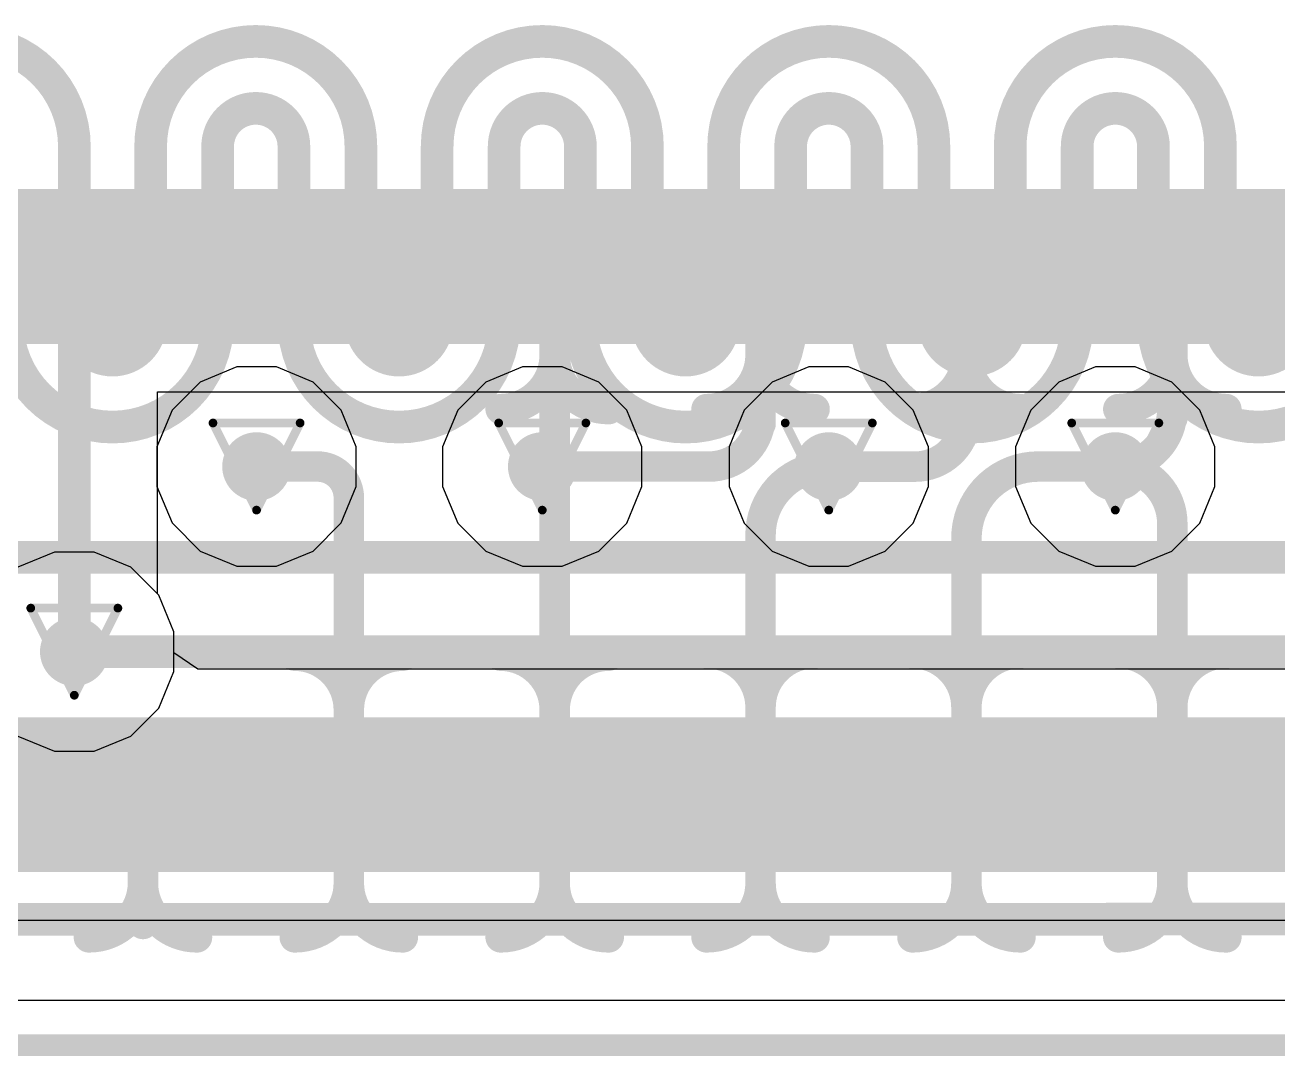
# Model space of a CAD drawing. Header units: inches. Extents: x -5 to 234, y -4 to 104.
# Drawn here: x 61.01 to 68.32, y -3.56 to 2.45 of the extents above; entities that cross this region are included whole.
import ezdxf

# ---------------------------------------------------------------- set-up
doc = ezdxf.new("R2010")
doc.units = ezdxf.units.IN
for name, color, linetype in [('Board Outline', 216, 'Continuous'), ('Bottom Layer', 5, 'Continuous'), ('Drill Drawing', 1, 'Continuous'), ('GND', 16, 'Continuous'), ('POWER', 76, 'Continuous'), ('Top Layer', 1, 'Continuous'), ('Top Solder', 216, 'Continuous'), ('Via Holes', 16, 'Continuous')]:
    doc.layers.add(name, color=color, linetype=linetype)

# ---------------------------------------------------------------- blocks, each defined once
blk = doc.blocks.new('DF40C_100DS_0_4V_51__13')
at = {"layer": 'Top Layer'}
for points in [[(-10.10000012, 0.35000057), (-9.900000519999999, 0.35000057), (-9.900000519999999, -0.35000057), (-10.10000012, -0.35000057)], [(-9.69999838, 0.34999803), (-9.49999878, 0.34999803), (-9.49999878, -0.35000311), (-9.69999838, -0.35000311)], [(-9.30000172, 0.35000057), (-9.100002120000001, 0.35000057), (-9.100002120000001, -0.35000057), (-9.30000172, -0.35000057)], [(-8.90000252, 0.34999803), (-8.70000292, 0.34999803), (-8.70000292, -0.35000311), (-8.90000252, -0.35000311)], [(-8.500000779999999, 0.35000057), (-8.300001179999999, 0.35000057), (-8.300001179999999, -0.35000057), (-8.500000779999999, -0.35000057)], [(-8.100001579999999, 0.35000057), (-7.90000198, 0.35000057), (-7.90000198, -0.35000057), (-8.100001579999999, -0.35000057)], [(-7.69999984, 0.35000057), (-7.50000024, 0.35000057), (-7.50000024, -0.35000057), (-7.69999984, -0.35000057)], [(-7.300000639999999, 0.35000057), (-7.10000104, 0.35000057), (-7.10000104, -0.35000057), (-7.300000639999999, -0.35000057)], [(-6.90000144, 0.35000057), (-6.70000184, 0.35000057), (-6.70000184, -0.35000057), (-6.90000144, -0.35000057)], [(-6.4999997, 0.35000057), (-6.300000099999999, 0.35000057), (-6.300000099999999, -0.35000057), (-6.4999997, -0.35000057)], [(-6.100000499999999, 0.35000057), (-5.900000899999999, 0.35000057), (-5.900000899999999, -0.35000057), (-6.100000499999999, -0.35000057)], [(-5.7000013, 0.35000057), (-5.500001699999999, 0.35000057), (-5.500001699999999, -0.35000057), (-5.7000013, -0.35000057)], [(-5.29999956, 0.35000057), (-5.09999996, 0.35000057), (-5.09999996, -0.35000057), (-5.29999956, -0.35000057)], [(-4.9000029, 0.35000057), (-4.7000033, 0.35000057), (-4.7000033, -0.35000057), (-4.9000029, -0.35000057)], [(-4.49999862, 0.35000057), (-4.29999902, 0.35000057), (-4.29999902, -0.35000057), (-4.49999862, -0.35000057)], [(-4.09999688, 0.34999803), (-3.89999728, 0.34999803), (-3.89999728, -0.35000311), (-4.09999688, -0.35000311)], [(-3.69999768, 0.35000057), (-3.49999808, 0.35000057), (-3.49999808, -0.35000057), (-3.69999768, -0.35000057)], [(-3.300001019999999, 0.35000057), (-3.10000142, 0.35000057), (-3.10000142, -0.35000057), (-3.300001019999999, -0.35000057)], [(-10.10000012, -2.72999835), (-9.900000519999999, -2.72999835), (-9.900000519999999, -3.42999949), (-10.10000012, -3.42999949)], [(-9.69999838, -2.72999581), (-9.49999878, -2.72999581), (-9.49999878, -3.42999695), (-9.69999838, -3.42999695)], [(-9.30000172, -2.72999835), (-9.100002120000001, -2.72999835), (-9.100002120000001, -3.42999949), (-9.30000172, -3.42999949)], [(-8.90000252, -2.72999581), (-8.70000292, -2.72999581), (-8.70000292, -3.42999695), (-8.90000252, -3.42999695)], [(-8.500000779999999, -2.72999835), (-8.300001179999999, -2.72999835), (-8.300001179999999, -3.42999949), (-8.500000779999999, -3.42999949)], [(-8.09999904, -2.72999835), (-7.89999944, -2.72999835), (-7.89999944, -3.42999949), (-8.09999904, -3.42999949)], [(-7.69999984, -2.72999835), (-7.50000024, -2.72999835), (-7.50000024, -3.42999949), (-7.69999984, -3.42999949)], [(-7.299998099999999, -2.72999835), (-7.099998499999999, -2.72999835), (-7.099998499999999, -3.42999949), (-7.299998099999999, -3.42999949)], [(-6.900003979999999, -2.72999835), (-6.70000438, -2.72999835), (-6.70000438, -3.42999949), (-6.900003979999999, -3.42999949)], [(-6.50000224, -2.72999835), (-6.30000264, -2.72999835), (-6.30000264, -3.42999949), (-6.50000224, -3.42999949)], [(-6.099995419999999, -2.72999835), (-5.89999582, -2.72999835), (-5.89999582, -3.42999949), (-6.099995419999999, -3.42999949)], [(-5.7000013, -2.72999835), (-5.500001699999999, -2.72999835), (-5.500001699999999, -3.42999949), (-5.7000013, -3.42999949)], [(-5.29999448, -2.72999835), (-5.09999488, -2.72999835), (-5.09999488, -3.42999949), (-5.29999448, -3.42999949)], [(-4.90000036, -2.72999835), (-4.700000759999999, -2.72999835), (-4.700000759999999, -3.42999949), (-4.90000036, -3.42999949)], [(-4.50000116, -2.72999835), (-4.30000156, -2.72999835), (-4.30000156, -3.42999949), (-4.50000116, -3.42999949)], [(-4.09999688, -2.72999581), (-3.89999728, -2.72999581), (-3.89999728, -3.42999695), (-4.09999688, -3.42999695)], [(-3.70000022, -2.72999835), (-3.50000062, -2.72999835), (-3.50000062, -3.42999949), (-3.70000022, -3.42999949)], [(-3.300001019999999, -2.72999835), (-3.10000142, -2.72999835), (-3.10000142, -3.42999949), (-3.300001019999999, -3.42999949)]]:
    blk.add_hatch(color=1, dxfattribs=at).paths.add_polyline_path(points)
at = {"layer": 'Top Solder'}
for points in [[(-10.60159932, 0.45160057), (-10.19839972, 0.45160057), (-10.19839972, -0.45160057), (-10.60159932, -0.45160057)], [(-10.20160012, 0.45160057), (-9.79840052, 0.45160057), (-9.79840052, -0.45160057), (-10.20160012, -0.45160057)], [(-9.80159838, 0.4515980299999999), (-9.398398779999999, 0.4515980299999999), (-9.398398779999999, -0.45160311), (-9.80159838, -0.45160311)], [(-9.40160172, 0.45160057), (-8.99840212, 0.45160057), (-8.99840212, -0.45160057), (-9.40160172, -0.45160057)], [(-9.001602519999999, 0.4515980299999999), (-8.59840292, 0.4515980299999999), (-8.59840292, -0.45160311), (-9.001602519999999, -0.45160311)], [(-8.60160078, 0.45160057), (-8.19840118, 0.45160057), (-8.19840118, -0.45160057), (-8.60160078, -0.45160057)], [(-8.20160158, 0.45160057), (-7.79840198, 0.45160057), (-7.79840198, -0.45160057), (-8.20160158, -0.45160057)], [(-7.80159984, 0.45160057), (-7.39840024, 0.45160057), (-7.39840024, -0.45160057), (-7.80159984, -0.45160057)], [(-7.401600639999999, 0.45160057), (-6.998401039999999, 0.45160057), (-6.998401039999999, -0.45160057), (-7.401600639999999, -0.45160057)], [(-7.00160144, 0.45160057), (-6.598401839999999, 0.45160057), (-6.598401839999999, -0.45160057), (-7.00160144, -0.45160057)], [(-6.6015997, 0.45160057), (-6.1984001, 0.45160057), (-6.1984001, -0.45160057), (-6.6015997, -0.45160057)], [(-6.2016005, 0.45160057), (-5.7984009, 0.45160057), (-5.7984009, -0.45160057), (-6.2016005, -0.45160057)], [(-5.8016013, 0.45160057), (-5.398401699999999, 0.45160057), (-5.398401699999999, -0.45160057), (-5.8016013, -0.45160057)], [(-5.401599559999999, 0.45160057), (-4.99839996, 0.45160057), (-4.99839996, -0.45160057), (-5.401599559999999, -0.45160057)], [(-5.001602899999999, 0.45160057), (-4.598403299999999, 0.45160057), (-4.598403299999999, -0.45160057), (-5.001602899999999, -0.45160057)], [(-4.60159862, 0.45160057), (-4.19839902, 0.45160057), (-4.19839902, -0.45160057), (-4.60159862, -0.45160057)], [(-4.201596879999999, 0.4515980299999999), (-3.79839728, 0.4515980299999999), (-3.79839728, -0.45160311), (-4.201596879999999, -0.45160311)], [(-3.80159768, 0.45160057), (-3.39839808, 0.45160057), (-3.39839808, -0.45160057), (-3.80159768, -0.45160057)], [(-3.40160102, 0.45160057), (-2.99840142, 0.45160057), (-2.99840142, -0.45160057), (-3.40160102, -0.45160057)], [(-3.00159928, 0.45160057), (-2.59839968, 0.45160057), (-2.59839968, -0.45160057), (-3.00159928, -0.45160057)], [(-10.60159678, -2.62839581), (-10.19839718, -2.62839581), (-10.19839718, -3.53159695), (-10.60159678, -3.53159695)], [(-10.20160012, -2.62839835), (-9.79840052, -2.62839835), (-9.79840052, -3.53159949), (-10.20160012, -3.53159949)], [(-9.80159838, -2.62839581), (-9.398398779999999, -2.62839581), (-9.398398779999999, -3.53159695), (-9.80159838, -3.53159695)], [(-9.40160172, -2.62839835), (-8.99840212, -2.62839835), (-8.99840212, -3.53159949), (-9.40160172, -3.53159949)], [(-9.001602519999999, -2.62839581), (-8.59840292, -2.62839581), (-8.59840292, -3.53159695), (-9.001602519999999, -3.53159695)], [(-8.60160078, -2.62839835), (-8.19840118, -2.62839835), (-8.19840118, -3.53159949), (-8.60160078, -3.53159949)], [(-8.20159904, -2.62839835), (-7.79839944, -2.62839835), (-7.79839944, -3.53159949), (-8.20159904, -3.53159949)], [(-7.80159984, -2.62839835), (-7.39840024, -2.62839835), (-7.39840024, -3.53159949), (-7.80159984, -3.53159949)], [(-7.401598099999999, -2.62839835), (-6.9983985, -2.62839835), (-6.9983985, -3.53159949), (-7.401598099999999, -3.53159949)], [(-7.00160398, -2.62839835), (-6.59840438, -2.62839835), (-6.59840438, -3.53159949), (-7.00160398, -3.53159949)], [(-6.60160224, -2.62839835), (-6.198402639999999, -2.62839835), (-6.198402639999999, -3.53159949), (-6.60160224, -3.53159949)], [(-6.201595419999999, -2.62839835), (-5.79839582, -2.62839835), (-5.79839582, -3.53159949), (-6.201595419999999, -3.53159949)], [(-5.8016013, -2.62839835), (-5.398401699999999, -2.62839835), (-5.398401699999999, -3.53159949), (-5.8016013, -3.53159949)], [(-5.40159448, -2.62839835), (-4.998394879999999, -2.62839835), (-4.998394879999999, -3.53159949), (-5.40159448, -3.53159949)], [(-5.001600359999999, -2.62839835), (-4.59840076, -2.62839835), (-4.59840076, -3.53159949), (-5.001600359999999, -3.53159949)], [(-4.60160116, -2.62839835), (-4.19840156, -2.62839835), (-4.19840156, -3.53159949), (-4.60160116, -3.53159949)], [(-4.201596879999999, -2.62839581), (-3.79839728, -2.62839581), (-3.79839728, -3.53159695), (-4.201596879999999, -3.53159695)], [(-3.80160022, -2.62839835), (-3.39840062, -2.62839835), (-3.39840062, -3.53159949), (-3.80160022, -3.53159949)], [(-3.40160102, -2.62839835), (-2.99840142, -2.62839835), (-2.99840142, -3.53159949), (-3.40160102, -3.53159949)], [(-3.00159928, -2.62839835), (-2.59839968, -2.62839835), (-2.59839968, -3.53159949), (-3.00159928, -3.53159949)]]:
    blk.add_hatch(color=216, dxfattribs=at).paths.add_polyline_path(points)

msp = doc.modelspace()

# ---------------------------------------------------------------- hatches: boundary and pattern name
at = {"layer": 'Bottom Layer'}
h = msp.add_hatch(color=5, dxfattribs=at)
edge = h.paths.add_edge_path()
edge.add_arc((62.36206221999999, -0.12695682), 0.1999996, 0, 360)
h = msp.add_hatch(color=5, dxfattribs=at)
edge = h.paths.add_edge_path()
edge.add_arc((64.0275834, -0.12700254), 0.1999996, 0, 360)
h = msp.add_hatch(color=5, dxfattribs=at)
edge = h.paths.add_edge_path()
edge.add_arc((65.69759275999999, -0.12700254), 0.1999996, 0, 360)
h = msp.add_hatch(color=5, dxfattribs=at)
edge = h.paths.add_edge_path()
edge.add_arc((67.36760212, -0.12700254), 0.1999996, 0, 360)
h = msp.add_hatch(color=5, dxfattribs=at)
edge = h.paths.add_edge_path()
edge.add_arc((61.29991803999999, -1.20635522), 0.1999996, 0, 360)
at = {"layer": 'GND'}
h = msp.add_hatch(color=16, dxfattribs=at)
edge = h.paths.add_edge_path()
edge.add_arc((62.36206221999999, -0.12695682), 0.1999996, 0, 360)
h = msp.add_hatch(color=16, dxfattribs=at)
edge = h.paths.add_edge_path()
edge.add_arc((64.0275834, -0.12700254), 0.1999996, 0, 360)
h = msp.add_hatch(color=16, dxfattribs=at)
edge = h.paths.add_edge_path()
edge.add_arc((65.69759275999999, -0.12700254), 0.1999996, 0, 360)
h = msp.add_hatch(color=16, dxfattribs=at)
edge = h.paths.add_edge_path()
edge.add_arc((67.36760212, -0.12700254), 0.1999996, 0, 360)
h = msp.add_hatch(color=16, dxfattribs=at)
edge = h.paths.add_edge_path()
edge.add_arc((61.29991803999999, -1.20635522), 0.1999996, 0, 360)
at = {"layer": 'POWER'}
h = msp.add_hatch(color=76, dxfattribs=at)
edge = h.paths.add_edge_path()
edge.add_arc((62.36206221999999, -0.12695682), 0.1999996, 0, 360)
h = msp.add_hatch(color=76, dxfattribs=at)
edge = h.paths.add_edge_path()
edge.add_arc((64.0275834, -0.12700254), 0.1999996, 0, 360)
h = msp.add_hatch(color=76, dxfattribs=at)
edge = h.paths.add_edge_path()
edge.add_arc((65.69759275999999, -0.12700254), 0.1999996, 0, 360)
h = msp.add_hatch(color=76, dxfattribs=at)
edge = h.paths.add_edge_path()
edge.add_arc((67.36760212, -0.12700254), 0.1999996, 0, 360)
h = msp.add_hatch(color=76, dxfattribs=at)
edge = h.paths.add_edge_path()
edge.add_arc((61.29991803999999, -1.20635522), 0.1999996, 0, 360)
at = {"layer": 'Top Layer'}
h = msp.add_hatch(color=1, dxfattribs=at)
edge = h.paths.add_edge_path()
edge.add_arc((62.36206221999999, -0.12695682), 0.1999996, 0, 360)
h = msp.add_hatch(color=1, dxfattribs=at)
edge = h.paths.add_edge_path()
edge.add_arc((64.0275834, -0.12700254), 0.1999996, 0, 360)
h = msp.add_hatch(color=1, dxfattribs=at)
edge = h.paths.add_edge_path()
edge.add_arc((65.69759275999999, -0.12700254), 0.1999996, 0, 360)
h = msp.add_hatch(color=1, dxfattribs=at)
edge = h.paths.add_edge_path()
edge.add_arc((67.36760212, -0.12700254), 0.1999996, 0, 360)
h = msp.add_hatch(color=1, dxfattribs=at)
edge = h.paths.add_edge_path()
edge.add_arc((61.29991803999999, -1.20635522), 0.1999996, 0, 360)
at = {"layer": 'Via Holes'}
h = msp.add_hatch(color=7, dxfattribs=at)
edge = h.paths.add_edge_path()
edge.add_arc((62.36206221999999, -0.12695682), 0.0999998, 0, 360)
h = msp.add_hatch(color=7, dxfattribs=at)
edge = h.paths.add_edge_path()
edge.add_arc((64.0275834, -0.12700254), 0.0999998, 0, 360)
h = msp.add_hatch(color=7, dxfattribs=at)
edge = h.paths.add_edge_path()
edge.add_arc((65.69759275999999, -0.12700254), 0.0999998, 0, 360)
h = msp.add_hatch(color=7, dxfattribs=at)
edge = h.paths.add_edge_path()
edge.add_arc((67.36760212, -0.12700254), 0.0999998, 0, 360)
h = msp.add_hatch(color=7, dxfattribs=at)
edge = h.paths.add_edge_path()
edge.add_arc((61.29991803999999, -1.20635522), 0.0999998, 0, 360)

# ---------------------------------------------------------------- linework, layer by layer
at = {"layer": 'Board Outline', "const_width": 0.127}
msp.add_lwpolyline([(-0.4520183999999999, -3.5000438), (88.4519821, -3.5000438)], dxfattribs=at)
at = {"layer": 'Bottom Layer', "const_width": 0.1905}
for points in [[(60.07481254, 1.73925992, -0.9999999999999999), (61.3003219, 1.73925992)], [(61.7448219, 1.73925992, -0.9999999999999999), (62.97033125999999, 1.73925992)], [(63.41483126, 1.73925992, -0.9999999999999999), (64.64034061999999, 1.73925992)], [(65.08484062, 1.73925992, -0.9999999999999999), (66.31034998, 1.73925992)], [(66.75484997999999, 1.73925992, -0.9999999999999999), (67.98035934, 1.73925992)], [(62.13532658, 1.73925992, -0.9999999999999999), (62.57982658, 1.73925992)], [(63.80533594, 1.73925992, -0.9999999999999999), (64.24983594, 1.73925992)], [(65.4753453, 1.73925992, -0.9999999999999999), (65.9198453, 1.73925992)], [(67.14535466, 1.73925992, -0.9999999999999999), (67.58985466, 1.73925992)], [(62.13532658, 0.71591678, -0.9999999999999999), (60.90981721999999, 0.71591678)], [(61.7448219, 0.71591678, -0.9999999999999999), (61.3003219, 0.71591678)], [(63.80533594, 0.71591678, -0.9999999999999999), (62.57982658, 0.71591678)], [(63.41483126, 0.71591678, -0.9999999999999999), (62.97033125999999, 0.71591678)], [(65.4753453, 0.71591678, -0.9999999999999999), (64.24983594, 0.71591678)], [(65.08484062, 0.71591678, -0.9999999999999999), (64.64034061999999, 0.71591678)], [(67.14535466, 0.71591678, -0.9999999999999999), (65.9198453, 0.71591678)], [(66.75484997999999, 0.71591678, -0.9999999999999999), (66.31034998, 0.71591678)], [(68.81536401999999, 0.71591678, -0.9999999999999999), (67.58985466, 0.71591678)], [(68.42485934, 0.71591678, -0.9999999999999999), (67.98035934, 0.71591678)]]:
    msp.add_lwpolyline(points, format="xyb", dxfattribs=at)
at = {"layer": 'Bottom Layer'}
for points, const_width in [([(61.3003219, 0.71591678), (61.3003219, 1.73925992)], 0.1905), ([(61.7448219, 0.71591678), (61.7448219, 1.73925992)], 0.1905), ([(62.13532658, 0.71591678), (62.13532658, 1.73925992)], 0.1905), ([(62.57982658, 0.71591678), (62.57982658, 1.73925992)], 0.1905), ([(62.97033125999999, 0.71591678), (62.97033125999999, 1.73925992)], 0.1905), ([(63.41483126, 0.71591678), (63.41483126, 1.73925992)], 0.1905), ([(63.80533594, 0.71591678), (63.80533594, 1.73925992)], 0.1905), ([(64.24983594, 0.71591678), (64.24983594, 1.73925992)], 0.1905), ([(64.64034061999999, 0.71591678), (64.64034061999999, 1.73925992)], 0.1905), ([(65.08484062, 0.71591678), (65.08484062, 1.73925992)], 0.1905), ([(65.4753453, 0.71591678), (65.4753453, 1.73925992)], 0.1905), ([(65.9198453, 0.71591678), (65.9198453, 1.73925992)], 0.1905), ([(66.31034998, 0.71591678), (66.31034998, 1.73925992)], 0.1905), ([(66.75484997999999, 0.71591678), (66.75484997999999, 1.73925992)], 0.1905), ([(67.14535466, 0.71591678), (67.14535466, 1.73925992)], 0.1905), ([(67.58985466, 0.71591678), (67.58985466, 1.73925992)], 0.1905), ([(67.98035934, 0.71591678), (67.98035934, 1.73925992)], 0.1905), ([(60.1213174, -0.6559346799999999), (77.78324549999999, -0.6559346799999999)], 0.18999962), ([(61.29991803999999, -1.20635522), (61.29992058, -1.20635268)], 0.18999962), ([(61.29992058, -1.20635268), (77.73409142, -1.20635268)], 0.18999962), ([(60.82910871999999, -2.37709964), (80.04775202, -2.37243874)], 0.1905), ([(56.84258887999999, -2.7685619), (80.04784854, -2.76293834)], 0.1905)]:
    msp.add_lwpolyline(points, dxfattribs=dict(at, const_width=const_width))
for points, const_width in [([(61.2526969, 1.73925992, 1), (61.3479469, 1.73925992, 1)], 0.09525), ([(61.2526969, 1.73925992, 1), (61.3479469, 1.73925992, 1)], 0.09525), ([(61.69719689999999, 1.73925992, 1), (61.7924469, 1.73925992, 1)], 0.09525), ([(61.69719689999999, 1.73925992, 1), (61.7924469, 1.73925992, 1)], 0.09525), ([(62.08770158, 1.73925992, 1), (62.18295157999999, 1.73925992, 1)], 0.09525), ([(62.08770158, 1.73925992, 1), (62.18295157999999, 1.73925992, 1)], 0.09525), ([(62.53220158, 1.73925992, 1), (62.62745157999999, 1.73925992, 1)], 0.09525), ([(62.53220158, 1.73925992, 1), (62.62745157999999, 1.73925992, 1)], 0.09525), ([(62.92270625999999, 1.73925992, 1), (63.01795626, 1.73925992, 1)], 0.09525), ([(62.92270625999999, 1.73925992, 1), (63.01795626, 1.73925992, 1)], 0.09525), ([(63.36720626, 1.73925992, 1), (63.46245626, 1.73925992, 1)], 0.09525), ([(63.36720626, 1.73925992, 1), (63.46245626, 1.73925992, 1)], 0.09525), ([(63.75771094, 1.73925992, 1), (63.85296094, 1.73925992, 1)], 0.09525), ([(63.75771094, 1.73925992, 1), (63.85296094, 1.73925992, 1)], 0.09525), ([(64.20221094, 1.73925992, 1), (64.29746094, 1.73925992, 1)], 0.09525), ([(64.20221094, 1.73925992, 1), (64.29746094, 1.73925992, 1)], 0.09525), ([(64.59271561999999, 1.73925992, 1), (64.68796562, 1.73925992, 1)], 0.09525), ([(64.59271561999999, 1.73925992, 1), (64.68796562, 1.73925992, 1)], 0.09525), ([(65.03721562, 1.73925992, 1), (65.13246561999999, 1.73925992, 1)], 0.09525), ([(65.03721562, 1.73925992, 1), (65.13246561999999, 1.73925992, 1)], 0.09525), ([(65.42772029999999, 1.73925992, 1), (65.5229703, 1.73925992, 1)], 0.09525), ([(65.42772029999999, 1.73925992, 1), (65.5229703, 1.73925992, 1)], 0.09525), ([(65.8722203, 1.73925992, 1), (65.9674703, 1.73925992, 1)], 0.09525), ([(65.8722203, 1.73925992, 1), (65.9674703, 1.73925992, 1)], 0.09525), ([(66.26272498, 1.73925992, 1), (66.35797498, 1.73925992, 1)], 0.09525), ([(66.26272498, 1.73925992, 1), (66.35797498, 1.73925992, 1)], 0.09525), ([(66.70722497999999, 1.73925992, 1), (66.80247498, 1.73925992, 1)], 0.09525), ([(66.70722497999999, 1.73925992, 1), (66.80247498, 1.73925992, 1)], 0.09525), ([(67.09772966, 1.73925992, 1), (67.19297965999999, 1.73925992, 1)], 0.09525), ([(67.09772966, 1.73925992, 1), (67.19297965999999, 1.73925992, 1)], 0.09525), ([(67.54222965999999, 1.73925992, 1), (67.63747966, 1.73925992, 1)], 0.09525), ([(67.54222965999999, 1.73925992, 1), (67.63747966, 1.73925992, 1)], 0.09525), ([(67.93273434, 1.73925992, 1), (68.02798433999999, 1.73925992, 1)], 0.09525), ([(67.93273434, 1.73925992, 1), (68.02798433999999, 1.73925992, 1)], 0.09525), ([(61.2526969, 0.71591678, 1), (61.3479469, 0.71591678, 1)], 0.09525), ([(61.2526969, 0.71591678, 1), (61.3479469, 0.71591678, 1)], 0.09525), ([(61.69719689999999, 0.71591678, 1), (61.7924469, 0.71591678, 1)], 0.09525), ([(61.69719689999999, 0.71591678, 1), (61.7924469, 0.71591678, 1)], 0.09525), ([(62.08770158, 0.71591678, 1), (62.18295157999999, 0.71591678, 1)], 0.09525), ([(62.08770158, 0.71591678, 1), (62.18295157999999, 0.71591678, 1)], 0.09525), ([(62.53220158, 0.71591678, 1), (62.62745157999999, 0.71591678, 1)], 0.09525), ([(62.53220158, 0.71591678, 1), (62.62745157999999, 0.71591678, 1)], 0.09525), ([(62.92270625999999, 0.71591678, 1), (63.01795626, 0.71591678, 1)], 0.09525), ([(62.92270625999999, 0.71591678, 1), (63.01795626, 0.71591678, 1)], 0.09525), ([(63.36720626, 0.71591678, 1), (63.46245626, 0.71591678, 1)], 0.09525), ([(63.36720626, 0.71591678, 1), (63.46245626, 0.71591678, 1)], 0.09525), ([(63.75771094, 0.71591678, 1), (63.85296094, 0.71591678, 1)], 0.09525), ([(63.75771094, 0.71591678, 1), (63.85296094, 0.71591678, 1)], 0.09525), ([(64.20221094, 0.71591678, 1), (64.29746094, 0.71591678, 1)], 0.09525), ([(64.20221094, 0.71591678, 1), (64.29746094, 0.71591678, 1)], 0.09525), ([(64.59271561999999, 0.71591678, 1), (64.68796562, 0.71591678, 1)], 0.09525), ([(64.59271561999999, 0.71591678, 1), (64.68796562, 0.71591678, 1)], 0.09525), ([(65.03721562, 0.71591678, 1), (65.13246561999999, 0.71591678, 1)], 0.09525), ([(65.03721562, 0.71591678, 1), (65.13246561999999, 0.71591678, 1)], 0.09525), ([(65.42772029999999, 0.71591678, 1), (65.5229703, 0.71591678, 1)], 0.09525), ([(65.42772029999999, 0.71591678, 1), (65.5229703, 0.71591678, 1)], 0.09525), ([(65.8722203, 0.71591678, 1), (65.9674703, 0.71591678, 1)], 0.09525), ([(65.8722203, 0.71591678, 1), (65.9674703, 0.71591678, 1)], 0.09525), ([(66.26272498, 0.71591678, 1), (66.35797498, 0.71591678, 1)], 0.09525), ([(66.26272498, 0.71591678, 1), (66.35797498, 0.71591678, 1)], 0.09525), ([(66.70722497999999, 0.71591678, 1), (66.80247498, 0.71591678, 1)], 0.09525), ([(66.70722497999999, 0.71591678, 1), (66.80247498, 0.71591678, 1)], 0.09525), ([(67.09772966, 0.71591678, 1), (67.19297965999999, 0.71591678, 1)], 0.09525), ([(67.09772966, 0.71591678, 1), (67.19297965999999, 0.71591678, 1)], 0.09525), ([(67.54222965999999, 0.71591678, 1), (67.63747966, 0.71591678, 1)], 0.09525), ([(67.54222965999999, 0.71591678, 1), (67.63747966, 0.71591678, 1)], 0.09525), ([(67.93273434, 0.71591678, 1), (68.02798433999999, 0.71591678, 1)], 0.09525), ([(67.93273434, 0.71591678, 1), (68.02798433999999, 0.71591678, 1)], 0.09525), ([(61.2524175, -1.20635522, 1), (61.34741858, -1.20635522, 1)], 0.09499854), ([(61.25242004, -1.20635268, 1), (61.34742112, -1.20635268, 1)], 0.09499854), ([(61.25242004, -1.20635268, 1), (61.34742112, -1.20635268, 1)], 0.09499854)]:
    msp.add_lwpolyline(points, format="xyb", close=True, dxfattribs=dict(at, const_width=const_width))
at = {"layer": 'Drill Drawing', "const_width": 0.0508}
for points in [[(62.10806222, 0.12704318), (62.61606222, 0.12704318)], [(62.10806222, 0.12704318), (62.36206221999999, -0.38095682)], [(62.36206221999999, -0.38095682), (62.61606222, 0.12704318)], [(63.7735834, 0.12699746), (64.2815834, 0.12699746)], [(63.7735834, 0.12699746), (64.0275834, -0.38100254)], [(64.0275834, -0.38100254), (64.2815834, 0.12699746)], [(65.44359276, 0.12699746), (65.95159276, 0.12699746)], [(65.44359276, 0.12699746), (65.69759275999999, -0.38100254)], [(65.69759275999999, -0.38100254), (65.95159276, 0.12699746)], [(67.11360212, 0.12699746), (67.62160211999999, 0.12699746)], [(67.11360212, 0.12699746), (67.36760212, -0.38100254)], [(67.36760212, -0.38100254), (67.62160211999999, 0.12699746)], [(61.04591804, -0.95235522), (61.55391804, -0.95235522)], [(61.04591804, -0.95235522), (61.29991803999999, -1.46035522)], [(61.29991803999999, -1.46035522), (61.55391804, -0.95235522)]]:
    msp.add_lwpolyline(points, dxfattribs=at)
at = {"layer": 'Drill Drawing', "const_width": 0.0254}
for points in [[(62.09536221999999, 0.12704318, 1), (62.12076221999999, 0.12704318, 1)], [(62.09536221999999, 0.12704318, 1), (62.12076221999999, 0.12704318, 1)], [(62.60336221999999, 0.12704318, 1), (62.62876221999999, 0.12704318, 1)], [(62.60336221999999, 0.12704318, 1), (62.62876221999999, 0.12704318, 1)], [(63.7608834, 0.12699746, 1), (63.78628339999999, 0.12699746, 1)], [(63.7608834, 0.12699746, 1), (63.78628339999999, 0.12699746, 1)], [(64.26888339999999, 0.12699746, 1), (64.2942834, 0.12699746, 1)], [(64.26888339999999, 0.12699746, 1), (64.2942834, 0.12699746, 1)], [(65.43089275999999, 0.12699746, 1), (65.45629276, 0.12699746, 1)], [(65.43089275999999, 0.12699746, 1), (65.45629276, 0.12699746, 1)], [(65.93889275999999, 0.12699746, 1), (65.96429276, 0.12699746, 1)], [(65.93889275999999, 0.12699746, 1), (65.96429276, 0.12699746, 1)], [(67.10090212, 0.12699746, 1), (67.12630212, 0.12699746, 1)], [(67.10090212, 0.12699746, 1), (67.12630212, 0.12699746, 1)], [(67.60890212, 0.12699746, 1), (67.63430212, 0.12699746, 1)], [(67.60890212, 0.12699746, 1), (67.63430212, 0.12699746, 1)], [(62.34936222, -0.38095682, 1), (62.37476221999999, -0.38095682, 1)], [(62.34936222, -0.38095682, 1), (62.37476221999999, -0.38095682, 1)], [(64.0148834, -0.38100254, 1), (64.04028339999999, -0.38100254, 1)], [(64.0148834, -0.38100254, 1), (64.04028339999999, -0.38100254, 1)], [(65.68489276, -0.38100254, 1), (65.71029276, -0.38100254, 1)], [(65.68489276, -0.38100254, 1), (65.71029276, -0.38100254, 1)], [(67.35490211999999, -0.38100254, 1), (67.38030212, -0.38100254, 1)], [(67.35490211999999, -0.38100254, 1), (67.38030212, -0.38100254, 1)], [(61.03321803999999, -0.95235522, 1), (61.05861804, -0.95235522, 1)], [(61.03321803999999, -0.95235522, 1), (61.05861804, -0.95235522, 1)], [(61.54121804, -0.95235522, 1), (61.56661804, -0.95235522, 1)], [(61.54121804, -0.95235522, 1), (61.56661804, -0.95235522, 1)], [(61.28721804, -1.46035522, 1), (61.31261804, -1.46035522, 1)], [(61.28721804, -1.46035522, 1), (61.31261804, -1.46035522, 1)]]:
    msp.add_lwpolyline(points, format="xyb", close=True, dxfattribs=at)
at = {"layer": 'GND'}
for p, q in [((61.18435058, -0.62535562), (60.97080769999999, -0.71380858)), ((61.4154855, -0.62535562), (61.18435058, -0.62535562)), ((61.62902838, -0.71380858), (61.4154855, -0.62535562)), ((61.79246467999999, -0.8772448799999999), (61.62902838, -0.71380858)), ((61.88091764, -1.09078776), (61.79246467999999, -0.8772448799999999)), ((61.88091764, -1.32192268), (61.88091764, -1.09078776)), ((61.79246467999999, -1.53546556), (61.88091764, -1.32192268)), ((61.62902838, -1.69890186), (61.79246467999999, -1.53546556)), ((60.97080769999999, -1.69890186), (61.18435058, -1.78735482)), ((61.4154855, -1.78735482), (61.62902838, -1.69890186)), ((61.18435058, -1.78735482), (61.4154855, -1.78735482)), ((86.25539772, -3.24108064), (41.75993172, -3.24108064))]:
    msp.add_line(p, q, dxfattribs=at)
at = {"layer": 'POWER'}
for p, q in [((62.24649476, 0.45404278), (62.03295187999999, 0.36558982)), ((62.47762968, 0.45404278), (62.24649476, 0.45404278)), ((62.69117255999999, 0.36558982), (62.47762968, 0.45404278)), ((63.91201594, 0.45399706), (63.69847306, 0.3655441)), ((64.14315086, 0.45399706), (63.91201594, 0.45399706)), ((64.35669374, 0.3655441), (64.14315086, 0.45399706)), ((65.5820253, 0.45399706), (65.36848241999999, 0.3655441)), ((65.81316022, 0.45399706), (65.5820253, 0.45399706)), ((66.0267031, 0.3655441), (65.81316022, 0.45399706)), ((67.25203465999999, 0.45399706), (67.03849177999999, 0.3655441)), ((67.48316958, 0.45399706), (67.25203465999999, 0.45399706)), ((67.69671246, 0.3655441), (67.48316958, 0.45399706)), ((62.03295187999999, 0.36558982), (61.86951557999999, 0.20215352)), ((62.85460885999999, 0.20215352), (62.69117255999999, 0.36558982)), ((63.69847306, 0.3655441), (63.53503675999999, 0.2021078)), ((64.52013004, 0.2021078), (64.35669374, 0.3655441)), ((65.36848241999999, 0.3655441), (65.20504612, 0.2021078)), ((66.19013939999999, 0.2021078), (66.0267031, 0.3655441)), ((67.03849177999999, 0.3655441), (66.87505548, 0.2021078)), ((67.86014875999999, 0.2021078), (67.69671246, 0.3655441)), ((61.86951557999999, 0.20215352), (61.78106262, -0.01138936)), ((62.94306182, -0.01138936), (62.85460885999999, 0.20215352)), ((63.53503675999999, 0.2021078), (63.4465838, -0.01143508)), ((64.608583, -0.01143508), (64.52013004, 0.2021078)), ((65.20504612, 0.2021078), (65.11659316, -0.01143508)), ((66.27859236, -0.01143508), (66.19013939999999, 0.2021078)), ((66.87505548, 0.2021078), (66.78660251999999, -0.01143508)), ((67.94860172, -0.01143508), (67.86014875999999, 0.2021078)), ((61.78106262, -0.01138936), (61.78106262, -0.24252428)), ((62.94306182, -0.24252428), (62.94306182, -0.01138936)), ((63.4465838, -0.01143508), (63.4465838, -0.24257)), ((64.608583, -0.24257), (64.608583, -0.01143508)), ((65.11659316, -0.01143508), (65.11659316, -0.24257)), ((66.27859236, -0.24257), (66.27859236, -0.01143508)), ((66.78660251999999, -0.01143508), (66.78660251999999, -0.24257)), ((67.94860172, -0.24257), (67.94860172, -0.01143508)), ((61.78106262, -0.24252428), (61.86951557999999, -0.45606716)), ((62.85460885999999, -0.45606716), (62.94306182, -0.24252428)), ((63.4465838, -0.24257), (63.53503675999999, -0.4561128799999999)), ((64.52013004, -0.4561128799999999), (64.608583, -0.24257)), ((65.11659316, -0.24257), (65.20504612, -0.4561128799999999)), ((66.19013939999999, -0.4561128799999999), (66.27859236, -0.24257)), ((66.78660251999999, -0.24257), (66.87505548, -0.4561128799999999)), ((67.86014875999999, -0.4561128799999999), (67.94860172, -0.24257)), ((61.86951557999999, -0.45606716), (62.03295187999999, -0.6195034599999999)), ((62.69117255999999, -0.6195034599999999), (62.85460885999999, -0.45606716)), ((63.53503675999999, -0.4561128799999999), (63.69847306, -0.6195491799999999)), ((64.35669374, -0.6195491799999999), (64.52013004, -0.4561128799999999)), ((65.20504612, -0.4561128799999999), (65.36848241999999, -0.6195491799999999)), ((66.0267031, -0.6195491799999999), (66.19013939999999, -0.4561128799999999)), ((66.87505548, -0.4561128799999999), (67.03849177999999, -0.6195491799999999)), ((67.69671246, -0.6195491799999999), (67.86014875999999, -0.4561128799999999)), ((61.18435058, -0.62535562), (60.97080769999999, -0.71380858)), ((61.4154855, -0.62535562), (61.18435058, -0.62535562)), ((61.62902838, -0.71380858), (61.4154855, -0.62535562)), ((62.03295187999999, -0.6195034599999999), (62.24649476, -0.7079564199999999)), ((62.47762968, -0.7079564199999999), (62.69117255999999, -0.6195034599999999)), ((63.69847306, -0.6195491799999999), (63.91201594, -0.70800214)), ((64.14315086, -0.70800214), (64.35669374, -0.6195491799999999)), ((65.36848241999999, -0.6195491799999999), (65.5820253, -0.70800214)), ((65.81316022, -0.70800214), (66.0267031, -0.6195491799999999)), ((67.03849177999999, -0.6195491799999999), (67.25203465999999, -0.70800214)), ((67.48316958, -0.70800214), (67.69671246, -0.6195491799999999)), ((61.79246467999999, -0.8772448799999999), (61.62902838, -0.71380858)), ((62.24649476, -0.7079564199999999), (62.47762968, -0.7079564199999999)), ((63.91201594, -0.70800214), (64.14315086, -0.70800214)), ((65.5820253, -0.70800214), (65.81316022, -0.70800214)), ((67.25203465999999, -0.70800214), (67.48316958, -0.70800214)), ((61.88091764, -1.09078776), (61.79246467999999, -0.8772448799999999)), ((61.88091764, -1.32192268), (61.88091764, -1.09078776)), ((61.79246467999999, -1.53546556), (61.88091764, -1.32192268)), ((61.62902838, -1.69890186), (61.79246467999999, -1.53546556)), ((60.97080769999999, -1.69890186), (61.18435058, -1.78735482)), ((61.4154855, -1.78735482), (61.62902838, -1.69890186)), ((61.18435058, -1.78735482), (61.4154855, -1.78735482)), ((86.25539772, -3.24108064), (56.30680128, -3.24108064))]:
    msp.add_line(p, q, dxfattribs=at)
at = {"layer": 'Top Layer'}
for p, q in [((61.78524091999999, -0.87002112), (61.78524091999999, 0.30888686)), ((61.78524091999999, 0.30888686), (62.98098402, 0.30888686)), ((62.98098402, 0.30888686), (62.98098402, 0.3088894)), ((62.98098402, 0.3088894), (66.81899005999999, 0.3088894)), ((66.81899005999999, 0.3088894), (66.81899005999999, 0.30888686)), ((66.81899005999999, 0.30888686), (67.78098965999999, 0.30888686)), ((67.78098965999999, 0.30888686), (67.78098965999999, 0.3088894)), ((67.78098965999999, 0.3088894), (70.41898794, 0.3088894)), ((61.79246467999999, -0.8772448799999999), (61.78524091999999, -0.87002112)), ((61.88091764, -1.09078776), (61.79246467999999, -0.8772448799999999)), ((61.88091764, -1.21318274), (61.88091764, -1.09078776)), ((62.01898696, -1.30910838), (61.88091764, -1.21318274)), ((62.98098402, -1.30910838), (62.01898696, -1.30910838)), ((62.98098402, -1.30911092), (62.98098402, -1.30910838)), ((66.81899005999999, -1.30911092), (62.98098402, -1.30911092)), ((67.78098965999999, -1.30910838), (66.81899005999999, -1.30910838)), ((66.81899005999999, -1.30910838), (66.81899005999999, -1.30911092)), ((67.78098965999999, -1.30911092), (67.78098965999999, -1.30910838)), ((70.41898794, -1.30911092), (67.78098965999999, -1.30911092)), ((60.81898682, -2.77110952), (62.58098481999999, -2.77110952)), ((62.58098481999999, -2.77110952), (62.58098481999999, -2.77110698)), ((62.58098481999999, -2.77110698), (62.8189879, -2.77110698)), ((62.8189879, -2.77110698), (62.8189879, -2.77110952)), ((62.8189879, -2.77110952), (67.38098538, -2.77110952)), ((67.38098538, -2.77110952), (67.38098538, -2.77110698)), ((67.38098538, -2.77110698), (67.61898592, -2.77110698)), ((67.61898592, -2.77110698), (67.61898592, -2.77110952)), ((67.61898592, -2.77110952), (71.78098674, -2.77110952)), ((86.25539772, -3.24108064), (41.75993172, -3.24108064))]:
    msp.add_line(p, q, dxfattribs=at)
for points, const_width in [([(61.29991803999999, -1.20635522), (61.29991803999999, 1.07982258)], 0.18999962), ([(64.09991751999999, 0.5227497799999999), (64.09991751999999, 1.02902258)], 0.1778), ([(65.29991765999999, 0.5227497799999999), (65.29991765999999, 1.02902258)], 0.1778), ([(66.49991526, 0.5227497799999999), (66.49991526, 1.02902258)], 0.1778), ([(67.69992047999999, 0.5227497799999999), (67.69992047999999, 1.02902258)], 0.1778), ([(64.09991751999999, -0.00317246), (64.09991751999999, 0.5227497799999999)], 0.1778), ([(65.29991765999999, 0.12219686), (65.29991765999999, 0.5227497799999999)], 0.1778), ([(66.49991526, 0.12168378), (66.49991526, 0.5227497799999999)], 0.1778), ([(67.69992047999999, 0.15451582), (67.69992047999999, 0.5227497799999999)], 0.1778), ([(62.36206221999999, -0.12695682), (62.71853598, -0.12695682)], 0.1778), ([(64.0275834, -0.12700254), (64.99991826, -0.12700254)], 0.1778), ([(65.69759275999999, -0.12751308), (65.69759275999999, -0.12700254)], 0.1778), ([(65.69759275999999, -0.12751308), (66.1999184, -0.12751308)], 0.1778), ([(66.91747348, -0.12700254), (67.36760212, -0.12700254)], 0.1778), ([(64.09992006, -2.00017634), (64.09992006, -0.1993392)], 0.1778), ([(62.89991738, -2.00017634), (62.89991738, -0.30833822)], 0.1778), ([(65.29992274, -2.00017634), (65.29992274, -0.52467256)], 0.1778), ([(67.69991793999999, -2.00017634), (67.69991793999999, -0.45931836)], 0.1778), ([(66.4999178, -2.00017634), (66.4999178, -0.54455822)], 0.1778), ([(61.69991977999999, -2.5572466), (61.69991977999999, -2.0509738)], 0.1778), ([(62.89991738, -2.55724914), (62.89991738, -2.05097634)], 0.1778), ([(64.09992006, -2.55724914), (64.09992006, -2.05097634)], 0.1778), ([(65.29992274, -2.55724914), (65.29992274, -2.05097634)], 0.1778), ([(66.4999178, -2.55724914), (66.4999178, -2.05097634)], 0.1778), ([(67.69991793999999, -2.55724914), (67.69991793999999, -2.05097634)], 0.1778), ([(61.69991977999999, -2.794), (61.69991977999999, -2.5064466)], 0.1778)]:
    msp.add_lwpolyline(points, dxfattribs=dict(at, const_width=const_width))
for points, const_width in [([(61.2524175, 1.07982258, 1), (61.34741858, 1.07982258, 1)], 0.09499854), ([(64.05546752, 1.02902258, 1), (64.14436751999999, 1.02902258, 1)], 0.0889), ([(65.25546766, 1.02902258, 1), (65.34436766, 1.02902258, 1)], 0.0889), ([(66.45546526, 1.02902258, 1), (66.54436525999999, 1.02902258, 1)], 0.0889), ([(67.65547047999999, 1.02902258, 1), (67.74437047999999, 1.02902258, 1)], 0.0889), ([(64.05546752, 0.5227497799999999, 1), (64.14436751999999, 0.5227497799999999, 1)], 0.0889), ([(64.05546752, 0.5227497799999999, 1), (64.14436751999999, 0.5227497799999999, 1)], 0.0889), ([(64.05546752, 0.5227497799999999, 1), (64.14436751999999, 0.5227497799999999, 1)], 0.0889), ([(64.05546752, 0.5227497799999999, 1), (64.14436751999999, 0.5227497799999999, 1)], 0.0889), ([(65.25546766, 0.5227497799999999, 1), (65.34436766, 0.5227497799999999, 1)], 0.0889), ([(65.25546766, 0.5227497799999999, 1), (65.34436766, 0.5227497799999999, 1)], 0.0889), ([(65.25546766, 0.5227497799999999, 1), (65.34436766, 0.5227497799999999, 1)], 0.0889), ([(65.25546766, 0.5227497799999999, 1), (65.34436766, 0.5227497799999999, 1)], 0.0889), ([(66.45546526, 0.5227497799999999, 1), (66.54436525999999, 0.5227497799999999, 1)], 0.0889), ([(66.45546526, 0.5227497799999999, 1), (66.54436525999999, 0.5227497799999999, 1)], 0.0889), ([(66.45546526, 0.5227497799999999, 1), (66.54436525999999, 0.5227497799999999, 1)], 0.0889), ([(66.45546526, 0.5227497799999999, 1), (66.54436525999999, 0.5227497799999999, 1)], 0.0889), ([(67.65547047999999, 0.5227497799999999, 1), (67.74437047999999, 0.5227497799999999, 1)], 0.0889), ([(67.65547047999999, 0.5227497799999999, 1), (67.74437047999999, 0.5227497799999999, 1)], 0.0889), ([(67.65547047999999, 0.5227497799999999, 1), (67.74437047999999, 0.5227497799999999, 1)], 0.0889), ([(67.65547047999999, 0.5227497799999999, 1), (67.74437047999999, 0.5227497799999999, 1)], 0.0889), ([(63.7406269, 0.20790916, 1), (63.8295269, 0.20790916, 1)], 0.0889), ([(64.37030814, 0.20790916, 1), (64.45920814, 0.20790916, 1)], 0.0889), ([(64.94062704, 0.20790916, 1), (65.02952704, 0.20790916, 1)], 0.0889), ([(65.57030827999999, 0.20790916, 1), (65.65920827999999, 0.20790916, 1)], 0.0889), ([(66.14062464, 0.20790916, 1), (66.22952464, 0.20790916, 1)], 0.0889), ([(66.77030588, 0.20790916, 1), (66.85920587999999, 0.20790916, 1)], 0.0889), ([(67.34062985999999, 0.20790916, 1), (67.42952986, 0.20790916, 1)], 0.0889), ([(67.65547047999999, 0.20531582, 1), (67.74437047999999, 0.20531582, 1)], 0.0889), ([(67.9703111, 0.20790916, 1), (68.0592111, 0.20790916, 1)], 0.0889), ([(65.25546766, 0.17299686, 1), (65.34436766, 0.17299686, 1)], 0.0889), ([(66.45546526, 0.17248378, 1), (66.54436525999999, 0.17248378, 1)], 0.0889), ([(67.65547047999999, 0.15451582, 1), (67.74437047999999, 0.15451582, 1)], 0.0889), ([(65.25546766, 0.12219686, 1), (65.34436766, 0.12219686, 1)], 0.0889), ([(66.45546526, 0.12168378, 1), (66.54436525999999, 0.12168378, 1)], 0.0889), ([(64.05546752, 0.04762754, 1), (64.14436751999999, 0.04762754, 1)], 0.0889), ([(64.05546752, -0.00317246, 1), (64.14436751999999, -0.00317246, 1)], 0.0889), ([(62.31761221999999, -0.12695682, 1), (62.40651221999999, -0.12695682, 1)], 0.0889), ([(62.67408597999999, -0.12695682, 1), (62.76298598, -0.12695682, 1)], 0.0889), ([(62.67408597999999, -0.12695682, 1), (62.76298598, -0.12695682, 1)], 0.0889), ([(63.98313339999999, -0.12700254, 1), (64.0720334, -0.12700254, 1)], 0.0889), ([(63.98313593999999, -0.127, 1), (64.07203593999999, -0.127, 1)], 0.0889), ([(63.98313593999999, -0.12700254, 1), (64.07203593999999, -0.12700254, 1)], 0.0889), ([(64.95546826, -0.12700254, 1), (65.04436826, -0.12700254, 1)], 0.0889), ([(64.95546826, -0.12700254, 1), (65.04436826, -0.12700254, 1)], 0.0889), ([(65.65314276, -0.12700254, 1), (65.74204276, -0.12700254, 1)], 0.0889), ([(65.65314276, -0.12700254, 1), (65.74204276, -0.12700254, 1)], 0.0889), ([(65.65314276, -0.12751308, 1), (65.74204276, -0.12751308, 1)], 0.0889), ([(65.65314276, -0.12751308, 1), (65.74204276, -0.12751308, 1)], 0.0889), ([(66.1554684, -0.12751308, 1), (66.2443684, -0.12751308, 1)], 0.0889), ([(66.1554684, -0.12751308, 1), (66.2443684, -0.12751308, 1)], 0.0889), ([(66.87302348, -0.12700254, 1), (66.96192348, -0.12700254, 1)], 0.0889), ([(66.87302348, -0.12700254, 1), (66.96192348, -0.12700254, 1)], 0.0889), ([(67.32315211999999, -0.12700254, 1), (67.41205212, -0.12700254, 1)], 0.0889), ([(67.32315211999999, -0.12700254, 1), (67.41205212, -0.12700254, 1)], 0.0889), ([(67.32315211999999, -0.12700254, 1), (67.41205212, -0.12700254, 1)], 0.0889), ([(64.05547005999999, -0.1993392, 1), (64.14437006, -0.1993392, 1)], 0.0889), ([(64.05547005999999, -0.1993392, 1), (64.14437006, -0.1993392, 1)], 0.0889), ([(62.85546738, -0.30833822, 1), (62.94436738, -0.30833822, 1)], 0.0889), ([(62.85546738, -0.30833822, 1), (62.94436738, -0.30833822, 1)], 0.0889), ([(65.25547274, -0.52467256, 1), (65.34437274, -0.52467256, 1)], 0.0889), ([(65.25547274, -0.52467256, 1), (65.34437274, -0.52467256, 1)], 0.0889), ([(67.65546794, -0.45931836, 1), (67.74436793999999, -0.45931836, 1)], 0.0889), ([(67.65546794, -0.45931836, 1), (67.74436793999999, -0.45931836, 1)], 0.0889), ([(66.4554678, -0.54455822, 1), (66.5443678, -0.54455822, 1)], 0.0889), ([(66.4554678, -0.54455822, 1), (66.5443678, -0.54455822, 1)], 0.0889), ([(61.2524175, -1.20635522, 1), (61.34741858, -1.20635522, 1)], 0.09499854), ([(62.54062675999999, -1.22986038, 1), (62.62952675999999, -1.22986038, 1)], 0.0889), ([(63.17030799999999, -1.22986038, 1), (63.259208, -1.22986038, 1)], 0.0889), ([(63.74062944, -1.22986038, 1), (63.82952943999999, -1.22986038, 1)], 0.0889), ([(64.37031067999999, -1.22986038, 1), (64.45921068, -1.22986038, 1)], 0.0889), ([(64.94056354, -1.2153265, 1), (65.02946354, -1.2153265, 1)], 0.0889), ([(65.57024478, -1.2153265, 1), (65.65914477999999, -1.2153265, 1)], 0.0889), ([(66.1405586, -1.2153265, 1), (66.2294586, -1.2153265, 1)], 0.0889), ([(66.77023983999999, -1.2153265, 1), (66.85913984, -1.2153265, 1)], 0.0889), ([(67.34055873999999, -1.2153265, 1), (67.42945873999999, -1.2153265, 1)], 0.0889), ([(67.97023997999999, -1.2153265, 1), (68.05913998, -1.2153265, 1)], 0.0889), ([(62.85546738, -1.544701, 1), (62.94436738, -1.544701, 1)], 0.0889), ([(62.85546738, -1.544701, 1), (62.94436738, -1.544701, 1)], 0.0889), ([(64.05547005999999, -1.544701, 1), (64.14437006, -1.544701, 1)], 0.0889), ([(64.05547005999999, -1.544701, 1), (64.14437006, -1.544701, 1)], 0.0889), ([(65.25540416, -1.53016712, 1), (65.34430416, -1.53016712, 1)], 0.0889), ([(65.25540416, -1.53016712, 1), (65.34430416, -1.53016712, 1)], 0.0889), ([(66.45539921999999, -1.53016712, 1), (66.54429922, -1.53016712, 1)], 0.0889), ([(66.45539921999999, -1.53016712, 1), (66.54429922, -1.53016712, 1)], 0.0889), ([(67.65539936, -1.53016712, 1), (67.74429936, -1.53016712, 1)], 0.0889), ([(67.65539936, -1.53016712, 1), (67.74429936, -1.53016712, 1)], 0.0889), ([(61.65546978, -2.0509738, 1), (61.74436977999999, -2.0509738, 1)], 0.0889), ([(62.85546738, -2.00017634, 1), (62.94436738, -2.00017634, 1)], 0.0889), ([(62.85546738, -2.05097634, 1), (62.94436738, -2.05097634, 1)], 0.0889), ([(64.05547005999999, -2.00017634, 1), (64.14437006, -2.00017634, 1)], 0.0889), ([(64.05547005999999, -2.05097634, 1), (64.14437006, -2.05097634, 1)], 0.0889), ([(65.25547274, -2.00017634, 1), (65.34437274, -2.00017634, 1)], 0.0889), ([(65.25547274, -2.05097634, 1), (65.34437274, -2.05097634, 1)], 0.0889), ([(66.4554678, -2.00017634, 1), (66.5443678, -2.00017634, 1)], 0.0889), ([(66.4554678, -2.05097634, 1), (66.5443678, -2.05097634, 1)], 0.0889), ([(67.65546794, -2.00017634, 1), (67.74436793999999, -2.00017634, 1)], 0.0889), ([(67.65546794, -2.05097634, 1), (67.74436793999999, -2.05097634, 1)], 0.0889), ([(61.65546978, -2.5064466, 1), (61.74436977999999, -2.5064466, 1)], 0.0889), ([(61.65546978, -2.5572466, 1), (61.74436977999999, -2.5572466, 1)], 0.0889), ([(61.65546978, -2.5572466, 1), (61.74436977999999, -2.5572466, 1)], 0.0889), ([(61.65546978, -2.5572466, 1), (61.74436977999999, -2.5572466, 1)], 0.0889), ([(62.85546738, -2.55724914, 1), (62.94436738, -2.55724914, 1)], 0.0889), ([(62.85546738, -2.55724914, 1), (62.94436738, -2.55724914, 1)], 0.0889), ([(62.85546738, -2.55724914, 1), (62.94436738, -2.55724914, 1)], 0.0889), ([(64.05547005999999, -2.55724914, 1), (64.14437006, -2.55724914, 1)], 0.0889), ([(64.05547005999999, -2.55724914, 1), (64.14437006, -2.55724914, 1)], 0.0889), ([(64.05547005999999, -2.55724914, 1), (64.14437006, -2.55724914, 1)], 0.0889), ([(65.25547274, -2.55724914, 1), (65.34437274, -2.55724914, 1)], 0.0889), ([(65.25547274, -2.55724914, 1), (65.34437274, -2.55724914, 1)], 0.0889), ([(65.25547274, -2.55724914, 1), (65.34437274, -2.55724914, 1)], 0.0889), ([(66.4554678, -2.55724914, 1), (66.5443678, -2.55724914, 1)], 0.0889), ([(66.4554678, -2.55724914, 1), (66.5443678, -2.55724914, 1)], 0.0889), ([(66.4554678, -2.55724914, 1), (66.5443678, -2.55724914, 1)], 0.0889), ([(67.65546794, -2.55724914, 1), (67.74436793999999, -2.55724914, 1)], 0.0889), ([(67.65546794, -2.55724914, 1), (67.74436793999999, -2.55724914, 1)], 0.0889), ([(67.65546794, -2.55724914, 1), (67.74436793999999, -2.55724914, 1)], 0.0889), ([(61.65546978, -2.794, 1), (61.74436977999999, -2.794, 1)], 0.0889), ([(61.34062915999999, -2.87208722, 1), (61.42952915999999, -2.87208722, 1)], 0.0889), ([(61.9703104, -2.87208722, 1), (62.0592104, -2.87208722, 1)], 0.0889), ([(62.54062675999999, -2.87208976, 1), (62.62952675999999, -2.87208976, 1)], 0.0889), ([(63.17030799999999, -2.87208976, 1), (63.259208, -2.87208976, 1)], 0.0889), ([(63.74062944, -2.87208976, 1), (63.82952943999999, -2.87208976, 1)], 0.0889), ([(64.37031067999999, -2.87208976, 1), (64.45921068, -2.87208976, 1)], 0.0889), ([(64.94063211999999, -2.87208976, 1), (65.02953212, -2.87208976, 1)], 0.0889), ([(65.57031336, -2.87208976, 1), (65.65921336, -2.87208976, 1)], 0.0889), ([(66.14062718, -2.87208976, 1), (66.22952717999999, -2.87208976, 1)], 0.0889), ([(66.77030841999999, -2.87208976, 1), (66.85920842, -2.87208976, 1)], 0.0889), ([(67.34062732, -2.87208976, 1), (67.42952731999999, -2.87208976, 1)], 0.0889), ([(67.97030855999999, -2.87208976, 1), (68.05920856, -2.87208976, 1)], 0.0889)]:
    msp.add_lwpolyline(points, format="xyb", close=True, dxfattribs=dict(at, const_width=const_width))
at = {"layer": 'Top Layer', "const_width": 0.1778}
for points in [[(64.09991751999999, 0.5227497799999999, -0.4142135623730951), (63.78507689999999, 0.20790916)], [(64.41475814, 0.20790916, -0.4142135623730951), (64.09991751999999, 0.5227497799999999)], [(65.29991765999999, 0.5227497799999999, -0.4142135623730951), (64.98507704000001, 0.20790916)], [(65.61475827999999, 0.20790916, -0.4142135623730951), (65.29991765999999, 0.5227497799999999)], [(66.49991526, 0.5227497799999999, -0.4142135623730951), (66.18507464, 0.20790916)], [(66.81475587999999, 0.20790916, -0.4142135623730951), (66.49991526, 0.5227497799999999)], [(67.69992047999999, 0.5227497799999999, -0.4142135623730951), (67.38507985999999, 0.20790916)], [(68.0147611, 0.20790916, -0.4142135623730951), (67.69992047999999, 0.5227497799999999)], [(67.69992047999999, 0.20531582, -0.4142135623730951), (67.36760212, -0.12700254)], [(65.29991765999999, 0.17299686, -0.4142135623730951), (64.99991826, -0.12700254)], [(66.49991526, 0.17248378, -0.4142135623730951), (66.1999184, -0.12751308)], [(64.09991751999999, 0.04762754, -0.1989100360003931), (64.02758594, -0.127)], [(62.71853598, -0.12695682, -0.4142135623730951), (62.89991738, -0.30833822)], [(64.02758594, -0.12700254, -0.4142027573354184), (64.09992006, -0.1993392)], [(65.29992274, -0.52467256, -0.4142135623730951), (65.69759275999999, -0.12700254)], [(66.4999178, -0.54455822, -0.4142135623730951), (66.91747348, -0.12700254)], [(67.36760212, -0.12700254, -0.4142135623730951), (67.69991793999999, -0.45931836)], [(62.58507675999999, -1.22986038, -0.4142135623730951), (62.89991738, -1.544701)], [(62.89991738, -1.544701, -0.4142135623730951), (63.214758, -1.22986038)], [(63.78507944, -1.22986038, -0.4142135623730951), (64.09992006, -1.544701)], [(64.09992006, -1.544701, -0.4142135623730951), (64.41476068, -1.22986038)], [(64.98501354, -1.2153265, -0.4142135623730951), (65.29985416, -1.53016712)], [(65.29985416, -1.53016712, -0.4142135623730951), (65.61469478, -1.2153265)], [(66.1850086, -1.2153265, -0.4142135623730951), (66.49984922, -1.53016712)], [(66.49984922, -1.53016712, -0.4142135623730951), (66.81468983999999, -1.2153265)], [(67.38500873999999, -1.2153265, -0.4142135623730951), (67.69984936, -1.53016712)], [(67.69984936, -1.53016712, -0.4142135623730951), (68.01468998, -1.2153265)], [(61.69991977999999, -2.5572466, -0.4142135623730951), (61.38507916, -2.87208722)], [(62.0147604, -2.87208722, -0.4142135623730951), (61.69991977999999, -2.5572466)], [(62.89991738, -2.55724914, -0.4142135623730951), (62.58507675999999, -2.87208976)], [(63.214758, -2.87208976, -0.4142135623730951), (62.89991738, -2.55724914)], [(64.09992006, -2.55724914, -0.4142135623730951), (63.78507944, -2.87208976)], [(64.41476068, -2.87208976, -0.4142135623730951), (64.09992006, -2.55724914)], [(65.29992274, -2.55724914, -0.4142135623730951), (64.98508211999999, -2.87208976)], [(65.61476336, -2.87208976, -0.4142135623730951), (65.29992274, -2.55724914)], [(66.4999178, -2.55724914, -0.4142135623730951), (66.18507718, -2.87208976)], [(66.81475841999999, -2.87208976, -0.4142135623730951), (66.4999178, -2.55724914)], [(67.69991793999999, -2.55724914, -0.4142135623730951), (67.38507732, -2.87208976)], [(68.01475856, -2.87208976, -0.4142135623730951), (67.69991793999999, -2.55724914)]]:
    msp.add_lwpolyline(points, format="xyb", dxfattribs=at)

# ---------------------------------------------------------------- block references
msp.add_blockref('DF40C_100DS_0_4V_51__13', (71.29998694, 1.0398887))

doc.saveas('drawing.dxf')
